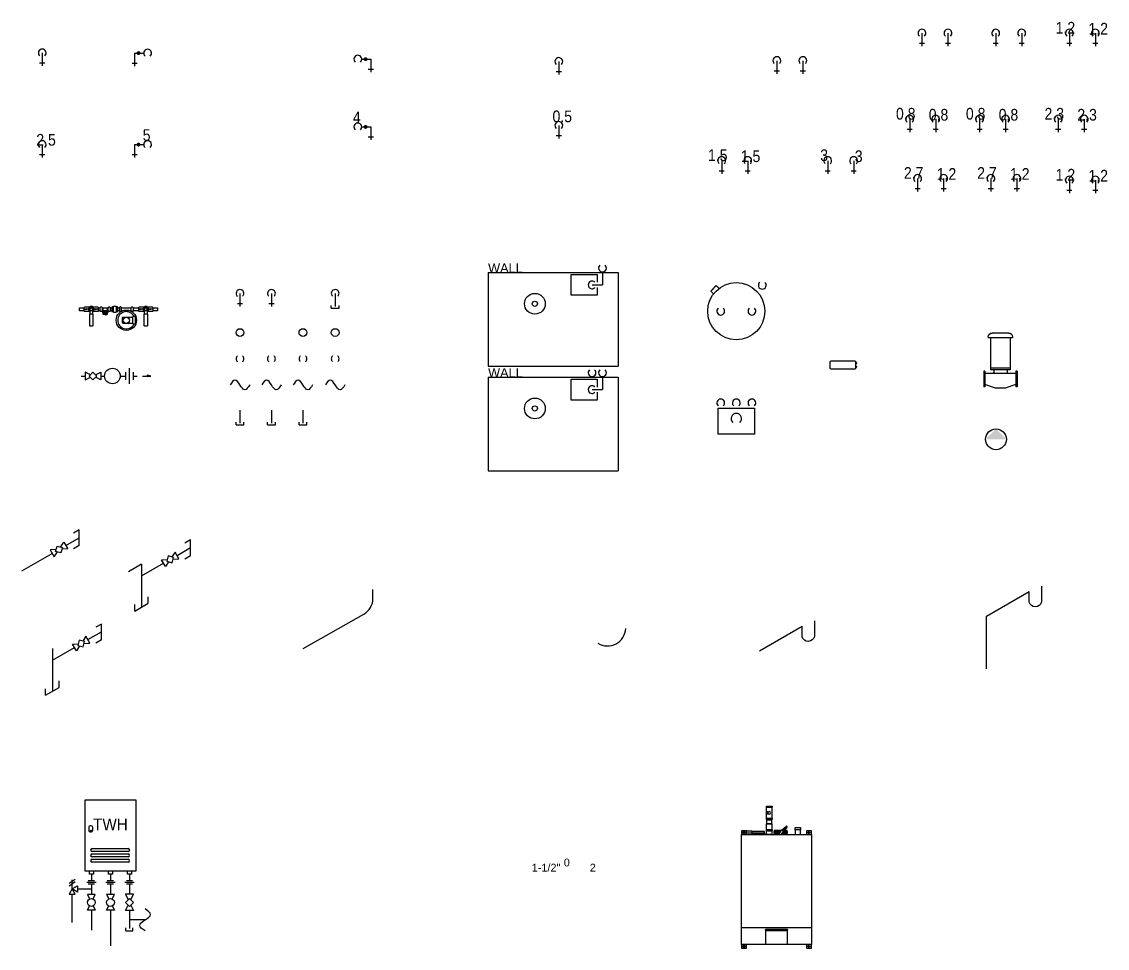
# Model space of a CAD drawing. Extents: x -1929 to 2514, y -3133 to 5867.
# Drawn here: x -1437.3 to -1019.6, y 311.4 to 668 of the extents above; entities that cross this region are included whole.
import ezdxf
from ezdxf.enums import TextEntityAlignment as Align

# ---------------------------------------------------------------- set-up
doc = ezdxf.new("R2010")
doc.units = 0
doc.header["$LTSCALE"] = 24
doc.header["$MEASUREMENT"] = 0
doc.set_wipeout_variables(frame=1)
doc.linetypes.add('HIDDEN', pattern=[0.375, 0.25, -0.125])
doc.linetypes.add('Vent', pattern=[0.1875, 0.125, -0.0625])
doc.layers.get('0').update_dxf_attribs({"color": 8})
for name, color, linetype, plot in [('cloud_cw', 190, 'Continuous', False), ('GEC_NO PLOT', 7, 'Continuous', False), ('PLUM-DIAGRAMS-NP', 7, 'Continuous', False)]:
    doc.layers.add(name, color=color, linetype=linetype, plot=plot)
for name, color, linetype in [('GEC_BORDER', 2, 'Continuous'), ('P-GAS', 151, 'Continuous'), ('P-SANR', 4, 'HIDDEN'), ('PLUM-CW', 3, 'Cold_Water_Flow'), ('PLUM-DIM-CW', 1, 'Continuous'), ('PLUM-DIM-WV-TEXT', 2, 'Continuous'), ('PLUM-EQUIP', 5, 'Continuous'), ('PLUM-GAS_LP', 151, 'Gas_LP'), ('PLUM-GAS_MP', 151, 'Gas_MP'), ('PLUM-GAS_VENT', 151, 'Vent'), ('PLUM-HW', 2, 'Hot_Water_Flow'), ('PLUM-HW_RETURN', 7, 'Hot_Water_Return_Flow'), ('PLUM-TEXT', 2, 'Continuous'), ('PLUM-TP_RELIEF', 30, 'Temp_and_Press'), ('PLUM-WASTE_ABOVE', 4, 'Plum-Waste_Above')]:
    doc.layers.add(name, color=color, linetype=linetype)
doc.layers.get('0').freeze()
doc.layers.get('PLUM-DIM-WV-TEXT').off()
doc.layers.get('PLUM-WASTE_ABOVE').off()
doc.styles.add('A2', font='arial.ttf', dxfattribs={"height": 4.5})
doc.styles.add('ARC-TEXT', font='arial.ttf', dxfattribs={"width": 0.86, "height": 4.5})
doc.styles.get("Standard").update_dxf_attribs({"font": 'arial.ttf'})
doc.linetypes.add('Cold_Water_Flow', pattern='A,0.875,-0.125,0,-0.125,0.875,-0.125,["CW",Standard,S=0.1,R=0,X=-0.12585,Y=-0.05],-0.1,0.875,[1,GEC_FlowArrow.shx,S=0.0625,R=0,X=0,Y=0],0.5', length=3.6)
doc.linetypes.add('Gas_LP', pattern='A,3.2,-0.25,["G",Standard,S=0.1,R=0,X=-0.12585,Y=-0.05],-0.065', length=3.515)
doc.linetypes.add('Gas_MP', pattern='A,3,-0.25,["MPG",Standard,S=0.1,R=0,X=-0.125,Y=-0.05],-0.2665', length=3.5165)
doc.linetypes.add('Hot_Water_Flow', pattern='A,0.8125,-0.125,0,-0.125,0,-0.125,0.875,-0.125,["HW",Standard,S=0.1,R=0,X=-0.12585,Y=-0.05],-0.1,0.875,[1,GEC_FlowArrow.shx,S=0.0625,R=0,X=0,Y=0],0.5', length=3.6625)
doc.linetypes.add('Hot_Water_Return_Flow', pattern='A,0.75,-0.125,0,-0.125,0,-0.125,0,-0.125,0.875,["HWR",Standard,S=0.1,R=0,X=-0.12585,Y=-0.05],0.875,[1,GEC_FlowArrow.shx,S=0.0625,R=0,X=0,Y=0],0.5', length=3.5)
doc.linetypes.add('Plum-Waste_Above', pattern='A,1,[1,GEC_FlowArrow.shx,S=0.09375,R=0,X=0,Y=0],1', length=2)
doc.linetypes.add('Temp_and_Press', pattern='A,3,-0.25,["T&P",Standard,S=0.1,R=0,X=-0.125,Y=-0.05],-0.2665', length=3.5165)

# ---------------------------------------------------------------- blocks, each defined once
blk = doc.blocks.new('PLBG_Diagram_TWH')
at = {"layer": 'PLUM-CW'}
for p, q in [((9.91, -28.48), (9.91, -31.13)), ((9.91, -32.55), (9.91, -36.41)), ((8.41, -36.41), (9.24, -38.07)), ((11.41, -36.41), (8.41, -36.41)), ((10.58, -38.07), (11.41, -36.41)), ((8.41, -42.41), (9.24, -40.75)), ((10.58, -40.75), (11.41, -42.41)), ((11.41, -42.41), (8.41, -42.41)), ((9.91, -42.38), (9.91, -56.07))]:
    blk.add_line(p, q, dxfattribs=at)
at = {"layer": 'PLUM-CW', "color": 2}
for p, q in [((11.72, -31.74), (8.09, -31.74)), ((11.12, -31.13), (8.69, -31.13)), ((11.12, -32.34), (8.69, -32.34))]:
    blk.add_line(p, q, dxfattribs=at)
at = {"layer": 'PLUM-CW'}
blk.add_circle((9.91, -39.41), 1.5, dxfattribs=at)
at = {"layer": 'PLUM-EQUIP', "color": 8}
for p, q in [((1.62, -10.31), (1.62, -11.85)), ((2.06, -9.86), (2.5, -9.86)), ((2.06, -12.3), (2.5, -12.3)), ((2.94, -10.31), (2.94, -11.85)), ((2.82, -20.76), (16.74, -20.76)), ((2.84, -18.71), (16.75, -18.71)), ((16.75, -19.83), (2.84, -19.83)), ((16.74, -21.88), (2.82, -21.88)), ((2.82, -22.81), (16.73, -22.81)), ((16.73, -23.93), (2.82, -23.93))]:
    blk.add_line(p, q, dxfattribs=at)
at = {"layer": 'PLUM-EQUIP'}
for points in [[(0, -27.24), (19.81, -27.24), (19.81, 0), (0, 0)], [(1.79, -27.24), (3.37, -27.24), (3.37, -28.48), (1.79, -28.48)], [(9.12, -27.24), (10.69, -27.24), (10.69, -28.48), (9.12, -28.48)], [(16.44, -27.24), (18.02, -27.24), (18.02, -28.48), (16.44, -28.48)]]:
    blk.add_lwpolyline(points, close=True, dxfattribs=at)
at = {"layer": 'PLUM-EQUIP', "color": 8}
blk.add_circle((2.3, -11.81), 0.182, dxfattribs=at)
for centre, radius, start, end in [((2.06, -10.31), 0.442, 90, 180), ((2.06, -11.85), 0.442, 180, 270), ((2.5, -10.31), 0.442, 0, 90), ((2.5, -11.85), 0.442, 270, 0), ((2.82, -21.32), 0.557, 90, 270), ((2.84, -19.27), 0.557, 90, 270), ((16.74, -21.32), 0.557, 270, 90), ((16.75, -19.27), 0.557, 270, 90), ((2.82, -23.37), 0.557, 90, 270), ((16.73, -23.37), 0.557, 270, 90)]:
    blk.add_arc(centre, radius, start, end, dxfattribs=at)
at = {"layer": 'PLUM-GAS_LP', "ltscale": 6}
for p, q in [((17.23, -28.48), (17.23, -31.13)), ((17.23, -32.55), (17.23, -36.28)), ((17.23, -42.54), (17.23, -49.42)), ((23.23, -46.15), (17.23, -46.15)), ((18.57, -50.3), (18.57, -49.12))]:
    blk.add_line(p, q, dxfattribs=at)
at = {"layer": 'PLUM-GAS_LP', "color": 2}
for p, q in [((19.05, -31.74), (15.41, -31.74)), ((18.44, -31.13), (16.02, -31.13)), ((18.44, -32.34), (16.02, -32.34))]:
    blk.add_line(p, q, dxfattribs=at)
at = {"layer": 'PLUM-GAS_LP', "linetype": 'ByBlock'}
for p, q in [((15.67, -36.28), (16.71, -38.37)), ((18.79, -36.28), (15.67, -36.28)), ((17.75, -38.37), (18.79, -36.28)), ((15.67, -42.54), (16.71, -40.45)), ((17.75, -40.45), (18.79, -42.54)), ((18.79, -42.54), (15.67, -42.54))]:
    blk.add_line(p, q, dxfattribs=at)
at = {"layer": 'PLUM-GAS_LP'}
for p, q in [((17.23, -37.85), (15.67, -39.41)), ((15.67, -39.41), (17.23, -40.97)), ((18.79, -39.41), (17.23, -37.85)), ((17.23, -40.97), (18.79, -39.41)), ((15.89, -50.3), (15.89, -49.12)), ((15.89, -50.3), (18.57, -50.3))]:
    blk.add_line(p, q, dxfattribs=at)
at = {"layer": 'PLUM-GAS_LP', "ltscale": 6}
blk.add_spline([(23.23, -50.37), (21.12, -48.26), (23.23, -46.15), (25.34, -44.04), (23.23, -41.93)], degree=3, dxfattribs=at)
at = {"layer": 'PLUM-HW'}
for p, q in [((2.58, -28.48), (2.58, -31.13)), ((4.4, -31.74), (0.76, -31.74)), ((3.79, -31.13), (1.37, -31.13)), ((3.79, -32.34), (1.37, -32.34)), ((2.58, -32.34), (2.58, -36.41)), ((1.08, -36.41), (1.91, -38.07)), ((4.08, -36.41), (1.08, -36.41)), ((3.25, -38.07), (4.08, -36.41)), ((1.08, -42.41), (1.91, -40.75)), ((3.25, -40.75), (4.08, -42.41)), ((4.08, -42.41), (1.08, -42.41)), ((2.58, -42.41), (2.58, -50.1))]:
    blk.add_line(p, q, dxfattribs=at)
blk.add_circle((2.58, -39.41), 1.5, dxfattribs=at)
at = {"layer": 'PLUM-TP_RELIEF', "color": 2}
for p, q in [((-5.97, -32.04), (-3.65, -30.41)), ((-5.97, -32.97), (-3.65, -31.35)), ((-4.81, -34.23), (-4.81, -30.67))]:
    blk.add_line(p, q, dxfattribs=at)
at = {"layer": 'PLUM-TP_RELIEF'}
for p, q in [((-4.81, -47.1), (-4.81, -36.27)), ((-2.77, -34.23), (2.6, -34.23))]:
    blk.add_line(p, q, dxfattribs=at)
at = {"layer": 'PLUM-TP_RELIEF', "color": 2}
for points in [[(-2.77, -35.41), (-4.81, -34.23), (-2.77, -33.05)], [(-3.63, -36.27), (-4.81, -34.23), (-5.99, -36.27)]]:
    blk.add_lwpolyline(points, close=True, dxfattribs=at)
at = {"layer": 'PLUM-TEXT', "style": 'ARC-TEXT', "width": 0.9304}
blk.add_text('TWH', height=4.5, dxfattribs=at).set_placement((9.91, -9.36), align=Align.MIDDLE_CENTER)
blk = doc.blocks.new('*U63')
at = {"linetype": 'Continuous'}
blk.add_arc((0, 0), 1.5, 311.8103, 228.1897, dxfattribs=at)
blk = doc.blocks.new('PLBG_Water Hammer')
at = {"layer": 'PLUM-CW', "const_width": 0.75}
blk.add_lwpolyline([(-0.375, 0, 1), (0.375, 0, 1)], format="xyb", close=True, dxfattribs=at)
blk = doc.blocks.new('*U66')
at = {"linetype": 'Continuous'}
for p, q in [((0, 0), (0, 5)), ((-1, 4), (1, 4))]:
    blk.add_line(p, q, dxfattribs=at)
blk = doc.blocks.new('*U217')
at = {"layer": 'PLUM-CW'}
blk.add_lwpolyline([(6.5, 0), (10, 0)], dxfattribs=at)
for name, p in [('*U63', (5, 0)), ('PLBG_Water Hammer', (8, 0))]:
    blk.add_blockref(name, p, dxfattribs=at)
at = {"layer": 'PLUM-CW', "rotation": 180}
blk.add_blockref('*U66', (10, 0), dxfattribs=at)
at = {"layer": 'cloud_cw', "color": 3, "insert": (3.11, 5.92), "char_height": 4.5, "attachment_point": 1, "style": 'ARC-TEXT'}
blk.add_mtext_dynamic_manual_height_columns('4', width=10.5094, gutter_width=22.5, heights=[0], dxfattribs=at)
blk = doc.blocks.new('*U70')
at = {"linetype": 'Continuous'}
blk.add_arc((0, 0), 1.5, 41.8103, 318.1897, dxfattribs=at)
blk = doc.blocks.new('*U71')
at = {"linetype": 'Continuous'}
for p, q in [((0, 0), (5, 0)), ((4, 1), (4, -1))]:
    blk.add_line(p, q, dxfattribs=at)
blk = doc.blocks.new('*U126')
at = {"layer": 'PLUM-CW', "rotation": 270}
for name in ['*U70', '*U71']:
    blk.add_blockref(name, (5, 0), dxfattribs=at)
at = {"layer": 'PLUM-HW', "rotation": 270}
for name in ['*U70', '*U71']:
    blk.add_blockref(name, (-5, 0), dxfattribs=at)
blk = doc.blocks.new('*U118')
at = {"layer": 'PLUM-CW'}
blk.add_blockref('*U63', (-5, 2.98), dxfattribs=at)
at = {"layer": 'PLUM-CW', "rotation": 180}
blk.add_blockref('*U66', (-5, 2.98), dxfattribs=at)
blk = doc.blocks.new('*U119')
at = {"layer": 'PLUM-CW'}
blk.add_lwpolyline([(-10, 2.98), (-6.5, 2.98)], dxfattribs=at)
for name, p in [('*U63', (-5, 2.98)), ('PLBG_Water Hammer', (-8.5, 2.98))]:
    blk.add_blockref(name, p, dxfattribs=at)
at = {"layer": 'PLUM-CW', "rotation": 180}
blk.add_blockref('*U66', (-10, 2.98), dxfattribs=at)
blk = doc.blocks.new('*U117')
at = {"layer": 'PLUM-CW'}
blk.add_blockref('*U63', (-5, 2.98), dxfattribs=at)
at = {"layer": 'PLUM-CW', "rotation": 180}
blk.add_blockref('*U66', (-5, 2.98), dxfattribs=at)
at = {"layer": 'cloud_cw', "color": 3, "insert": (-7.3, 7.07), "char_height": 4.5, "attachment_point": 1, "style": 'ARC-TEXT'}
blk.add_mtext_dynamic_manual_height_columns('2.5', width=10.5094, gutter_width=22.5, heights=[0], dxfattribs=at)
blk = doc.blocks.new('*U120')
at = {"layer": 'PLUM-CW'}
blk.add_lwpolyline([(-10, 2.98), (-6.5, 2.98)], dxfattribs=at)
for name, p in [('*U63', (-5, 2.98)), ('PLBG_Water Hammer', (-8.5, 2.98))]:
    blk.add_blockref(name, p, dxfattribs=at)
at = {"layer": 'PLUM-CW', "rotation": 180}
blk.add_blockref('*U66', (-10, 2.98), dxfattribs=at)
at = {"layer": 'cloud_cw', "color": 3, "insert": (-6.89, 8.9), "char_height": 4.5, "attachment_point": 1, "style": 'ARC-TEXT'}
blk.add_mtext_dynamic_manual_height_columns('5', width=10.5094, gutter_width=22.5, heights=[0], dxfattribs=at)
blk = doc.blocks.new('*U216')
at = {"layer": 'PLUM-CW'}
blk.add_lwpolyline([(6.5, 0), (10, 0)], dxfattribs=at)
for name, p in [('*U63', (5, 0)), ('PLBG_Water Hammer', (8, 0))]:
    blk.add_blockref(name, p, dxfattribs=at)
at = {"layer": 'PLUM-CW', "rotation": 180}
blk.add_blockref('*U66', (10, 0), dxfattribs=at)
blk = doc.blocks.new('*U67')
at = {"layer": 'PLUM-CW'}
blk.add_blockref('*U63', (5, 0), dxfattribs=at)
at = {"layer": 'PLUM-CW', "rotation": 180}
blk.add_blockref('*U66', (5, 0), dxfattribs=at)
blk = doc.blocks.new('*U122')
at = {"layer": 'PLUM-CW', "rotation": 270}
for name in ['*U70', '*U71']:
    blk.add_blockref(name, (5, 0), dxfattribs=at)
at = {"layer": 'PLUM-HW', "rotation": 270}
for name in ['*U70', '*U71']:
    blk.add_blockref(name, (-5, 0), dxfattribs=at)
blk = doc.blocks.new('*U121')
at = {"layer": 'PLUM-CW', "rotation": 270}
for name in ['*U70', '*U71']:
    blk.add_blockref(name, (5, 0), dxfattribs=at)
at = {"layer": 'PLUM-HW', "rotation": 270}
for name in ['*U70', '*U71']:
    blk.add_blockref(name, (-5, 0), dxfattribs=at)
at = {"layer": 'cloud_cw', "color": 2, "insert": (-10.28, 4.35), "char_height": 4.5, "attachment_point": 1, "style": 'ARC-TEXT'}
blk.add_mtext_dynamic_manual_height_columns('1.5', width=10.5094, gutter_width=22.5, heights=[0], dxfattribs=at)
at = {"layer": 'cloud_cw', "color": 3, "insert": (2.34, 3.97), "char_height": 4.5, "attachment_point": 1, "style": 'ARC-TEXT'}
blk.add_mtext_dynamic_manual_height_columns('1.5', width=10.5094, gutter_width=22.5, heights=[0], dxfattribs=at)
blk = doc.blocks.new('*U124')
at = {"layer": 'PLUM-CW', "rotation": 270}
for name in ['*U70', '*U71']:
    blk.add_blockref(name, (5, 0), dxfattribs=at)
at = {"layer": 'PLUM-HW', "rotation": 270}
for name in ['*U70', '*U71']:
    blk.add_blockref(name, (-5, 0), dxfattribs=at)
at = {"layer": 'cloud_cw', "color": 2, "insert": (-10.28, 4.35), "char_height": 4.5, "attachment_point": 1, "style": 'ARC-TEXT'}
blk.add_mtext_dynamic_manual_height_columns('0.8', width=10.5094, gutter_width=22.5, heights=[0], dxfattribs=at)
at = {"layer": 'cloud_cw', "color": 3, "insert": (2.34, 3.97), "char_height": 4.5, "attachment_point": 1, "style": 'ARC-TEXT'}
blk.add_mtext_dynamic_manual_height_columns('0.8', width=10.5094, gutter_width=22.5, heights=[0], dxfattribs=at)
blk = doc.blocks.new('*U125')
at = {"layer": 'PLUM-CW', "rotation": 270}
for name in ['*U70', '*U71']:
    blk.add_blockref(name, (5, 0), dxfattribs=at)
at = {"layer": 'PLUM-HW', "rotation": 270}
for name in ['*U70', '*U71']:
    blk.add_blockref(name, (-5, 0), dxfattribs=at)
at = {"layer": 'cloud_cw', "color": 2, "insert": (-10.28, 4.35), "char_height": 4.5, "attachment_point": 1, "style": 'ARC-TEXT'}
blk.add_mtext_dynamic_manual_height_columns('0.8', width=10.5094, gutter_width=22.5, heights=[0], dxfattribs=at)
at = {"layer": 'cloud_cw', "color": 3, "insert": (2.34, 3.97), "char_height": 4.5, "attachment_point": 1, "style": 'ARC-TEXT'}
blk.add_mtext_dynamic_manual_height_columns('0.8', width=10.5094, gutter_width=22.5, heights=[0], dxfattribs=at)
blk = doc.blocks.new('*U123')
at = {"layer": 'PLUM-CW', "rotation": 270}
for name in ['*U70', '*U71']:
    blk.add_blockref(name, (5, 0), dxfattribs=at)
at = {"layer": 'PLUM-HW', "rotation": 270}
for name in ['*U70', '*U71']:
    blk.add_blockref(name, (-5, 0), dxfattribs=at)
blk = doc.blocks.new('*U130')
at = {"layer": 'PLUM-CW', "rotation": 270}
for name in ['*U70', '*U71']:
    blk.add_blockref(name, (5, 0), dxfattribs=at)
at = {"layer": 'PLUM-HW', "rotation": 270}
for name in ['*U70', '*U71']:
    blk.add_blockref(name, (-5, 0), dxfattribs=at)
at = {"layer": 'cloud_cw', "color": 2, "insert": (-10.28, 4.35), "char_height": 4.5, "attachment_point": 1, "style": 'ARC-TEXT'}
blk.add_mtext_dynamic_manual_height_columns('1.2', width=10.5094, gutter_width=22.5, heights=[0], dxfattribs=at)
at = {"layer": 'cloud_cw', "color": 3, "insert": (2.34, 3.97), "char_height": 4.5, "attachment_point": 1, "style": 'ARC-TEXT'}
blk.add_mtext_dynamic_manual_height_columns('1.2', width=10.5094, gutter_width=22.5, heights=[0], dxfattribs=at)
blk = doc.blocks.new('*U127')
at = {"layer": 'PLUM-CW', "rotation": 270}
for name in ['*U70', '*U71']:
    blk.add_blockref(name, (5, 0), dxfattribs=at)
at = {"layer": 'PLUM-HW', "rotation": 270}
for name in ['*U70', '*U71']:
    blk.add_blockref(name, (-5, 0), dxfattribs=at)
at = {"layer": 'cloud_cw', "color": 2, "insert": (-10.28, 4.35), "char_height": 4.5, "attachment_point": 1, "style": 'ARC-TEXT'}
blk.add_mtext_dynamic_manual_height_columns('2.3', width=10.5094, gutter_width=22.5, heights=[0], dxfattribs=at)
at = {"layer": 'cloud_cw', "color": 3, "insert": (2.34, 3.97), "char_height": 4.5, "attachment_point": 1, "style": 'ARC-TEXT'}
blk.add_mtext_dynamic_manual_height_columns('2.3', width=10.5094, gutter_width=22.5, heights=[0], dxfattribs=at)
blk = doc.blocks.new('*U128')
at = {"layer": 'PLUM-CW', "rotation": 270}
for name in ['*U70', '*U71']:
    blk.add_blockref(name, (5, 0), dxfattribs=at)
at = {"layer": 'PLUM-HW', "rotation": 270}
for name in ['*U70', '*U71']:
    blk.add_blockref(name, (-5, 0), dxfattribs=at)
at = {"layer": 'cloud_cw', "color": 2, "insert": (-10.28, 4.35), "char_height": 4.5, "attachment_point": 1, "style": 'ARC-TEXT'}
blk.add_mtext_dynamic_manual_height_columns('2.7', width=10.5094, gutter_width=22.5, heights=[0], dxfattribs=at)
at = {"layer": 'cloud_cw', "color": 3, "insert": (2.34, 3.97), "char_height": 4.5, "attachment_point": 1, "style": 'ARC-TEXT'}
blk.add_mtext_dynamic_manual_height_columns('1.2', width=10.5094, gutter_width=22.5, heights=[0], dxfattribs=at)
blk = doc.blocks.new('*U129')
at = {"layer": 'PLUM-CW', "rotation": 270}
for name in ['*U70', '*U71']:
    blk.add_blockref(name, (5, 0), dxfattribs=at)
at = {"layer": 'PLUM-HW', "rotation": 270}
for name in ['*U70', '*U71']:
    blk.add_blockref(name, (-5, 0), dxfattribs=at)
at = {"layer": 'cloud_cw', "color": 2, "insert": (-10.28, 4.35), "char_height": 4.5, "attachment_point": 1, "style": 'ARC-TEXT'}
blk.add_mtext_dynamic_manual_height_columns('2.7', width=10.5094, gutter_width=22.5, heights=[0], dxfattribs=at)
at = {"layer": 'cloud_cw', "color": 3, "insert": (2.34, 3.97), "char_height": 4.5, "attachment_point": 1, "style": 'ARC-TEXT'}
blk.add_mtext_dynamic_manual_height_columns('1.2', width=10.5094, gutter_width=22.5, heights=[0], dxfattribs=at)
blk = doc.blocks.new('*U131')
at = {"layer": 'PLUM-CW', "rotation": 270}
for name in ['*U70', '*U71']:
    blk.add_blockref(name, (5, 0), dxfattribs=at)
at = {"layer": 'PLUM-HW', "rotation": 270}
for name in ['*U70', '*U71']:
    blk.add_blockref(name, (-5, 0), dxfattribs=at)
at = {"layer": 'cloud_cw', "color": 2, "insert": (-10.28, 4.35), "char_height": 4.5, "attachment_point": 1, "style": 'ARC-TEXT'}
blk.add_mtext_dynamic_manual_height_columns('1.2', width=10.5094, gutter_width=22.5, heights=[0], dxfattribs=at)
at = {"layer": 'cloud_cw', "color": 3, "insert": (2.34, 3.97), "char_height": 4.5, "attachment_point": 1, "style": 'ARC-TEXT'}
blk.add_mtext_dynamic_manual_height_columns('1.2', width=10.5094, gutter_width=22.5, heights=[0], dxfattribs=at)
blk = doc.blocks.new('PLBG_Gas Step Down Regulator')
at = {"layer": 'GEC_NO PLOT'}
for points in [[(11.57, 0), (14.74, 0)], [(14.74, 0), (13.31, 0.38)], [(14.74, 0), (13.31, -0.38)]]:
    blk.add_lwpolyline(points, dxfattribs=at)
at = {"layer": 'PLUM-EQUIP'}
blk.add_circle((0, 0), 3, dxfattribs=at)
at = {"layer": 'PLUM-GAS_LP'}
for p, q in [((3, 0), (5, 0)), ((5, 1.5), (5, -1.5)), ((6.5, -3), (6.5, 3)), ((8, 1.5), (8, -1.5)), ((8, 0), (9.5, 0))]:
    blk.add_line(p, q, dxfattribs=at)
at = {"layer": 'PLUM-GAS_MP'}
for p, q in [((-12, 0), (-10.5, 0)), ((-7.5, 1.5), (-9, 0)), ((-9, 0), (-7.5, -1.5)), ((-6, 0), (-7.5, 1.5)), ((-7.5, -1.5), (-6, 0)), ((-4.5, 0), (-3, 0))]:
    blk.add_line(p, q, dxfattribs=at)
at = {"layer": 'PLUM-GAS_MP', "linetype": 'ByBlock'}
for p, q in [((-8.5, 0.5), (-10.5, 1.5)), ((-10.5, 1.5), (-10.5, -1.5)), ((-6.5, 0.5), (-4.5, 1.5)), ((-4.5, 1.5), (-4.5, -1.5)), ((-10.5, -1.5), (-8.5, -0.5)), ((-4.5, -1.5), (-6.5, -0.5))]:
    blk.add_line(p, q, dxfattribs=at)
blk = doc.blocks.new('*U72')
at = {"linetype": 'Continuous'}
blk.add_circle((0, 0), 1.5, dxfattribs=at)
blk = doc.blocks.new('*U73')
at = {"linetype": 'Continuous'}
for start, end in [(41.8103, 138.1897), (221.8103, 318.1897)]:
    blk.add_arc((0, 0), 1.5, start, end, dxfattribs=at)
blk = doc.blocks.new('*U74')
at = {"linetype": 'Continuous'}
blk.add_spline([(0, 3.75), (1.87, 1.87), (0, 0), (-1.88, -1.88), (0, -3.75)], degree=3, dxfattribs=at)
blk = doc.blocks.new('*U75')
at = {"linetype": 'Continuous'}
for p, q in [((0, 0), (5, 0)), ((5.67, 1.5), (4.67, 1.5)), ((5.67, -1.5), (5.67, 1.5)), ((5.67, -1.5), (4.67, -1.5))]:
    blk.add_line(p, q, dxfattribs=at)
blk = doc.blocks.new('*U77')
at = {"linetype": 'Continuous'}
blk.add_arc((0, 0), 1.5, 131.8103, 48.1897, dxfattribs=at)
blk = doc.blocks.new('*U32')
for p in [(44, 0.25), (40, -4.75)]:
    blk.add_line(p, (44, -4.75))
blk.add_lwpolyline([(42, -5.75), (42, -8.75), (32, -8.75), (32, -0.75), (42, -0.75), (42, -3.75)])
blk.add_arc((40, -4.75), 1.5, 41.8103, 318.1897)
at = {"layer": 'GEC_NO PLOT'}
for p, q in [((0, 0), (0, -36)), ((0, 0), (29, 0)), ((29, 0), (50, 0)), ((50, 0), (50, -36)), ((0, -36), (50, -36))]:
    blk.add_line(p, q, dxfattribs=at)
for radius in [4, 1]:
    blk.add_circle((18, -12), radius, dxfattribs=at)
blk.add_blockref('*U77', (44, 1.75))
at = {"layer": 'GEC_NO PLOT', "style": 'A2'}
blk.add_text('WALL', height=3.5, dxfattribs=at).set_placement((0, 0))
blk = doc.blocks.new('*U76')
for p in [(44, 0.25), (40, -4.75)]:
    blk.add_line(p, (44, -4.75))
blk.add_lwpolyline([(42, -5.75), (42, -8.75), (32, -8.75), (32, -0.75), (42, -0.75), (42, -3.75)])
blk.add_arc((40, -4.75), 1.5, 41.8103, 318.1897)
at = {"layer": 'GEC_NO PLOT'}
for p, q in [((0, 0), (0, -36)), ((0, 0), (29, 0)), ((29, 0), (50, 0)), ((50, 0), (50, -36)), ((0, -36), (50, -36))]:
    blk.add_line(p, q, dxfattribs=at)
for radius in [4, 1]:
    blk.add_circle((18, -12), radius, dxfattribs=at)
for p in [(40, 1.75), (44, 1.75)]:
    blk.add_blockref('*U77', p)
at = {"layer": 'GEC_NO PLOT', "style": 'A2'}
blk.add_text('WALL', height=3.5, dxfattribs=at).set_placement((0, 0))
blk = doc.blocks.new('*U33')
at = {"layer": 'PLUM-EQUIP'}
blk.add_circle((0, 0), 11, dxfattribs=at)
at = {"layer": 'PLUM-TP_RELIEF'}
for p, q in [((-6.64, 8.77), (-7.71, 9.84)), ((-8.77, 6.64), (-9.84, 7.71))]:
    blk.add_line(p, q, dxfattribs=at)
blk.add_arc((0, 0), 12.5, 128.1079, 141.8921, dxfattribs=at)
at = {"layer": 'PLUM-CW', "linetype": 'Continuous'}
blk.add_blockref('*U77', (-6, 0), dxfattribs=at)
at = {"layer": 'PLUM-GAS_LP', "linetype": 'Continuous'}
blk.add_blockref('*U77', (10, 10), dxfattribs=at)
at = {"layer": 'PLUM-HW', "linetype": 'Continuous'}
blk.add_blockref('*U77', (6, 0), dxfattribs=at)
blk = doc.blocks.new('*U97')
at = {"layer": 'PLUM-EQUIP'}
blk.add_lwpolyline([(7, -10), (-7, -10), (-7, 0), (7, 0)], close=True, dxfattribs=at)
at = {"layer": 'PLUM-CW', "linetype": 'Continuous', "rotation": 180}
blk.add_blockref('*U77', (0, 2), dxfattribs=at)
at = {"layer": 'PLUM-GAS_LP', "linetype": 'Continuous', "rotation": 180}
blk.add_blockref('*U77', (6, 2), dxfattribs=at)
at = {"layer": 'PLUM-GAS_VENT', "linetype": 'Continuous', "xscale": 1.333333333333332, "yscale": 1.333333333333332, "zscale": 1.333333333333332, "rotation": 180}
blk.add_blockref('*U77', (0, -4), dxfattribs=at)
at = {"layer": 'PLUM-HW', "linetype": 'Continuous', "rotation": 180}
blk.add_blockref('*U77', (-6, 2), dxfattribs=at)
blk = doc.blocks.new('*U50')
at = {"color": 0}
for p, q in [((-3.12, 21.23), (3.13, 21.23)), ((-4.69, 19.67), (-4.69, 19.36)), ((-4.69, 19.36), (-3.75, 19.36)), ((-3.75, 19.36), (-3.75, 7.09)), ((-3.75, 19.36), (3.75, 19.36)), ((3.75, 19.36), (3.75, 7.09)), ((3.75, 19.36), (4.69, 19.36)), ((4.69, 19.67), (4.69, 19.36)), ((-6.44, 6.6), (-5.94, 6.6)), ((-6.44, 6.6), (-6.44, 0.57)), ((-5.94, 6.6), (-5.94, 0.57)), ((-5.94, 5.6), (5.94, 5.6)), ((-3.75, 7.72), (3.75, 7.72)), ((-3.75, 7.09), (-2.57, 7.09)), ((-2.81, 5.9), (-2.57, 5.9)), ((-2.81, 5.9), (-2.81, 5.6)), ((-2.57, 7.09), (2.57, 7.09)), ((-2.57, 7.09), (-2.57, 5.9)), ((2.57, 7.09), (2.57, 5.9)), ((2.57, 7.09), (3.75, 7.09)), ((2.57, 5.9), (2.81, 5.9)), ((2.81, 5.9), (2.81, 5.63)), ((5.94, 6.6), (5.94, 0.57)), ((5.94, 6.6), (6.44, 6.6)), ((6.44, 6.6), (6.44, 0.57)), ((-6.44, 0.57), (-5.94, 0.57)), ((-5.94, 1.46), (-1.89, 0)), ((-1.89, 0), (1.89, 0)), ((1.89, 0), (5.94, 1.46)), ((5.94, 0.57), (6.44, 0.57))]:
    blk.add_line(p, q, dxfattribs=at)
for centre, start, end in [((-3.12, 19.67), 90, 180), ((3.13, 19.67), 0, 90)]:
    blk.add_arc(centre, 1.56, start, end, dxfattribs=at)
blk = doc.blocks.new('*U78')
at = {"layer": 'PLUM-HW', "color": 1}
for p, q in [((5.125, 1), (5, 1)), ((5.125, 0.5), (5, 0.5)), ((5.25, 0.875), (5.25, 0.625)), ((5.125, -0.5), (5, -0.5)), ((5.125, -1), (5, -1)), ((5.25, -0.625), (5.25, -0.875))]:
    blk.add_line(p, q, dxfattribs=at)
at = {"layer": 'PLUM-HW', "color": 5}
blk.add_lwpolyline([(-4.5, -1.5), (4.5, -1.5, 0.4142136), (5, -1), (5, 1, 0.4142136), (4.5, 1.5), (-4.5, 1.5, 0.4142136), (-5, 1), (-5, -1, 0.4142136)], format="xyb", close=True, dxfattribs=at)
at = {"layer": 'PLUM-HW', "color": 1}
for centre, start, end in [((5.125, 0.875), 0, 90), ((5.125, 0.625), 270, 0), ((5.125, -0.625), 0, 90), ((5.125, -0.875), 270, 0)]:
    blk.add_arc(centre, 0.125, start, end, dxfattribs=at)
blk = doc.blocks.new('*U213')
at = {"linetype": 'ByBlock'}
for p, q in [((-3, -1.5), (-3, 1.5)), ((-3, 1.5), (-1, 0.5)), ((3, 1.5), (1, 0.5)), ((3, -1.5), (3, 1.5)), ((-1, -0.5), (-3, -1.5)), ((1, -0.5), (3, -1.5))]:
    blk.add_line(p, q, dxfattribs=at)
for p, q in [((0, 1.5), (-1.5, 0)), ((1.5, 0), (0, 1.5)), ((-1.5, 0), (0, -1.5)), ((0, -1.5), (1.5, 0))]:
    blk.add_line(p, q)
blk = doc.blocks.new('PLBG_Iso_Gas Valve')
at = {"layer": 'PLUM-GAS_LP', "ltscale": 2}
blk.add_line((0, 0), (11.75, 6.78), dxfattribs=at)
for points in [[(16.95, 9.78), (22.14, 12.78)], [(22.14, 9.78), (22.14, 15.78), (19.98, 14.53)], [(22.14, 9.78), (19.98, 8.53)]]:
    blk.add_lwpolyline(points, dxfattribs=at)
at = {"layer": 'P-GAS', "xscale": -1, "rotation": 209.9999999999999}
blk.add_blockref('*U213', (14.35, 8.28), dxfattribs=at)
blk = doc.blocks.new('*U163')
at = {"layer": 'PLUM-GAS_LP', "ltscale": 2}
blk.add_line((5.01, -1.61), (13.48, 3.28), dxfattribs=at)
for points in [[(18.68, 6.28), (23.87, 9.28)], [(21.71, 5.03), (23.87, 6.28), (23.87, 12.28), (21.71, 11.03)], [(5.01, 2.89), (5.01, -13.61)], [(2.41, -15.11), (7.61, -12.11)]]:
    blk.add_lwpolyline(points, dxfattribs=at)
at = {"layer": 'PLUM-GAS_LP'}
for points in [[(5.01, 2.89), (0, 0)], [(7.61, -12.11), (7.61, -9.61)], [(2.41, -15.11), (2.41, -12.61)]]:
    blk.add_lwpolyline(points, dxfattribs=at)
at = {"layer": 'P-GAS', "rotation": 30.00000000000004}
blk.add_blockref('*U213', (16.08, 4.78), dxfattribs=at)
blk = doc.blocks.new('*U164')
at = {"layer": 'PLUM-GAS_LP', "ltscale": 2}
blk.add_line((0, -4.5), (8.47, 0.39), dxfattribs=at)
for points in [[(16.7, 2.14), (18.87, 3.39), (18.87, 9.39), (16.7, 8.14)], [(13.67, 3.39), (18.87, 6.39)], [(0, 0), (0, -16.5)], [(-2.6, -18), (2.6, -15)]]:
    blk.add_lwpolyline(points, dxfattribs=at)
at = {"layer": 'PLUM-GAS_LP'}
for points in [[(2.6, -15), (2.6, -12.5)], [(-2.6, -18), (-2.6, -15.5)]]:
    blk.add_lwpolyline(points, dxfattribs=at)
at = {"layer": 'P-GAS', "rotation": 30.00000000000004}
blk.add_blockref('*U213', (11.07, 1.89), dxfattribs=at)
blk = doc.blocks.new('*U86')
at = {"layer": 'P-SANR', "linetype": 'Continuous'}
blk.add_lwpolyline([(0, 0), (23.31, 13.28, 0.269493), (26.84, 19.36), (26.84, 22.68)], format="xyb", dxfattribs=at)
blk = doc.blocks.new('*U87')
at = {"layer": 'P-SANR', "linetype": 'Continuous'}
blk.add_arc((36.79, 21.76), 7.03, 238.8077, 357.1674, dxfattribs=at)
blk = doc.blocks.new('*U88')
at = {"layer": 'P-SANR', "linetype": 'Continuous'}
blk.add_line((0, 0), (16.41, 9.48), dxfattribs=at)
blk.add_lwpolyline([(21.16, 11.47), (21.16, 5.5, -0.787968), (16.41, 5.38), (16.41, 9.48)], format="xyb", dxfattribs=at)
blk = doc.blocks.new('*U57')
at = {"layer": 'P-SANR', "linetype": 'Continuous'}
for p, q in [((0, 20.33), (16.41, 29.8)), ((0, 0), (0, 20.33))]:
    blk.add_line(p, q, dxfattribs=at)
blk.add_lwpolyline([(21.16, 31.8), (21.16, 25.82, -0.787968), (16.41, 25.7), (16.41, 29.8)], format="xyb", dxfattribs=at)
blk = doc.blocks.new('*U105')
at = {"layer": 'PLUM-HW_RETURN', "linetype": 'Continuous'}
blk.add_hatch(color=256, dxfattribs=at).paths.add_polyline_path([(4, 0), (0, 4), (-4, 0)])
blk.add_circle((0, 0), 4, dxfattribs=at)
blk = doc.blocks.new('*U147')
blk.add_lwpolyline([(0, 3.5), (1.21, 3.43), (2.41, 3.21), (3.35, 2.91), (4.24, 2.47), (4.99, 1.92), (5.61, 1.23), (5.9, 0.64), (6, 0), (5.9, -0.64), (5.61, -1.23), (4.99, -1.92), (4.24, -2.47), (3.35, -2.91), (2.41, -3.21), (1.21, -3.43), (0, -3.5), (-1.21, -3.43), (-2.41, -3.21), (-3.35, -2.91), (-4.24, -2.47), (-4.99, -1.92), (-5.61, -1.23), (-5.9, -0.64), (-6, 0), (-5.9, 0.64), (-5.61, 1.23), (-4.99, 1.92), (-4.24, 2.47), (-3.35, 2.91), (-2.41, 3.21), (-1.21, 3.43)], close=True)
blk.add_wipeout([(0, 3.5), (1.21, 3.43), (2.41, 3.21), (3.35, 2.91), (4.24, 2.47), (4.99, 1.92), (5.61, 1.23), (5.9, 0.64), (6, 0), (5.9, -0.64), (5.61, -1.23), (4.99, -1.92), (4.24, -2.47), (3.35, -2.91), (2.41, -3.21), (1.21, -3.43), (0, -3.5), (-1.21, -3.43), (-2.41, -3.21), (-3.35, -2.91), (-4.24, -2.47), (-4.99, -1.92), (-5.61, -1.23), (-5.9, -0.64), (-6, 0), (-5.9, 0.64), (-5.61, 1.23), (-4.99, 1.92), (-4.24, 2.47), (-3.35, 2.91), (-2.41, 3.21), (-1.21, 3.43)])
at = {"style": 'A2'}
blk.add_attdef('NO.', text='', height=4.5, dxfattribs=at).set_placement((0, 0), align=Align.MIDDLE_CENTER)
at = {"layer": 'PLUM-DIAGRAMS-NP', "style": 'A2'}
for tag, p in [('VENT', (-8, 3.5)), ('WC', (0, 5.5)), ('DFU', (10, 3.5))]:
    blk.add_attdef(tag, text='', height=3, dxfattribs=at).set_placement(p, align=Align.MIDDLE_CENTER)
blk = doc.blocks.new('gas regulator')
at = {"layer": 'P-GAS'}
for points in [[(0.0862, 0.135), (0.1013, 0.135, -0.414214), (0.1063, 0.13), (0.1063, 0.04, -0.414214), (0.1013, 0.035), (0.0862, 0.035, -0.414214), (0.0812, 0.04), (0.0812, 0.13, -0.414214)], [(0.185, 0.1187), (0.1925, 0.1187, -0.414214), (0.1975, 0.1137), (0.1975, 0.0613, -0.414214), (0.1925, 0.0562), (0.185, 0.0562, -0.414214), (0.18, 0.0613), (0.18, 0.1137, -0.414214)], [(0.5237, 0.135), (0.5388, 0.135, -0.414214), (0.5438, 0.13), (0.5438, 0.04, -0.414214), (0.5388, 0.035), (0.5237, 0.035, -0.414214), (0.5187, 0.04), (0.5187, 0.13, -0.414214)], [(0.0887, 0.04), (0.0988, 0.04, -0.414214), (0.1037, 0.035), (0.1037, -0.01, -0.414214), (0.0988, -0.015), (0.0887, -0.015, -0.414214), (0.0838, -0.01), (0.0838, 0.035, -0.414214)], [(0.0887, 0.0125), (0.0988, 0.0125, -0.414214), (0.1013, 0.01), (0.1013, -0.01, -0.414214), (0.0988, -0.0125), (0.0887, -0.0125, -0.414214), (0.0862, -0.01), (0.0862, 0.01, -0.414214)], [(0.2006, 0.0187), (0.2056, 0.0187, -0.414214), (0.2106, 0.0138), (0.2106, -0.0138, -0.414214), (0.2056, -0.0188), (0.2006, -0.0188, -0.414214), (0.1956, -0.0138), (0.1956, 0.0138, -0.414214)], [(0.2994, 0.0187), (0.2944, 0.0187, 0.414214), (0.2894, 0.0138), (0.2894, -0.0138, 0.414214), (0.2944, -0.0188), (0.2994, -0.0188, 0.414214), (0.3044, -0.0138), (0.3044, 0.0138, 0.414214)], [(0.3494, 0.0237), (0.3344, 0.0237, 0.414214), (0.3294, 0.0187), (0.3294, -0.0188, 0.414214), (0.3344, -0.0237), (0.3494, -0.0237, 0.414214), (0.3544, -0.0188), (0.3544, 0.0187, 0.414214)], [(0.3844, 0.0187), (0.3894, 0.0187, -0.414214), (0.3944, 0.0138), (0.3944, -0.0138, -0.414214), (0.3894, -0.0188), (0.3844, -0.0188, -0.414214), (0.3794, -0.0138), (0.3794, 0.0138, -0.414214)], [(0.4394, 0.025), (0.4394, 0.0225, -0.414214), (0.4344, 0.0175), (0.4044, 0.0175, -0.414214), (0.3994, 0.0225), (0.3994, 0.025, -0.414214), (0.4044, 0.03), (0.4344, 0.03, -0.414214)], [(0.4069, 0.0425), (0.4319, 0.0425, -0.414214), (0.4344, 0.04), (0.4344, 0.03), (0.4044, 0.03), (0.4044, 0.04, -0.414214)], [(0.4494, 0.0187), (0.4544, 0.0187, -0.414214), (0.4594, 0.0138), (0.4594, -0.0138, -0.414214), (0.4544, -0.0188), (0.4494, -0.0188, -0.414214), (0.4444, -0.0138), (0.4444, 0.0138, -0.414214)], [(0.5262, 0.04), (0.5363, 0.04, -0.414214), (0.5412, 0.035), (0.5412, -0.01, -0.414214), (0.5363, -0.015), (0.5262, -0.015, -0.414214), (0.5213, -0.01), (0.5213, 0.035, -0.414214)], [(0.5262, 0.0125), (0.5363, 0.0125, -0.414214), (0.5388, 0.01), (0.5388, -0.01, -0.414214), (0.5363, -0.0125), (0.5262, -0.0125, -0.414214), (0.5237, -0.01), (0.5237, 0.01, -0.414214)]]:
    blk.add_lwpolyline(points, format="xyb", close=True, dxfattribs=at)
for points in [[(0.1975, 0.1125), (0.275, 0.1125, -0.414214), (0.28, 0.1075), (0.28, 0.0675, -0.414214), (0.275, 0.0625), (0.1975, 0.0625)], [(0.0375, -0.0125), (0.005, -0.0125, -0.414214), (0, -0.0075), (0, 0.0075, -0.414214), (0.005, 0.0125), (0.0375, 0.0125)], [(0.0813, -0.0188), (0.0425, -0.0188, -0.414214), (0.0375, -0.0138), (0.0375, 0.0138, -0.414214), (0.0425, 0.0187), (0.0813, 0.0187)], [(0.1062, 0.0187), (0.145, 0.0187, -0.414214), (0.15, 0.0138), (0.15, -0.0138, -0.414214), (0.145, -0.0188), (0.1062, -0.0188)], [(0.3294, 0.0187), (0.3219, 0.0187, 0.414214), (0.3169, 0.0138), (0.3169, -0.0138, 0.414214), (0.3219, -0.0188), (0.3294, -0.0188)], [(0.3544, -0.0188), (0.3619, -0.0188, 0.414214), (0.3669, -0.0138), (0.3669, 0.0138, 0.414214), (0.3619, 0.0187), (0.3544, 0.0187)], [(0.5188, -0.0188), (0.48, -0.0188, -0.414214), (0.475, -0.0138), (0.475, 0.0138, -0.414214), (0.48, 0.0187), (0.5188, 0.0187)], [(0.5437, 0.0187), (0.5825, 0.0187, -0.414214), (0.5875, 0.0138), (0.5875, -0.0138, -0.414214), (0.5825, -0.0188), (0.5437, -0.0188)], [(0.5875, 0.0125), (0.62, 0.0125, -0.414214), (0.625, 0.0075), (0.625, -0.0075, -0.414214), (0.62, -0.0125), (0.5875, -0.0125)]]:
    blk.add_lwpolyline(points, format="xyb", dxfattribs=at)
for points in [[(0.15, 0.0125), (0.1956, 0.0125)], [(0.2106, 0.0125), (0.2188, 0.0125)], [(0.2812, 0.0125), (0.2894, 0.0125)], [(0.3044, 0.0125), (0.3169, 0.0125)], [(0.3669, 0.0125), (0.3794, 0.0125)], [(0.3944, 0.0125), (0.4444, 0.0125)], [(0.4057, 0.0422), (0.4057, 0.03)], [(0.4132, 0.045), (0.4132, 0.0475), (0.4182, 0.0475), (0.4182, 0.045)], [(0.4157, 0.0425), (0.4157, 0.03)], [(0.4232, 0.0425), (0.4232, 0.03)], [(0.4282, 0.0425), (0.4282, 0.03)], [(0.4319, 0.0425), (0.4319, 0.03)], [(0.4594, 0.0125), (0.475, 0.0125)], [(0.1956, -0.0125), (0.15, -0.0125)], [(0.2894, -0.0125), (0.2106, -0.0125)], [(0.3169, -0.0125), (0.3044, -0.0125)], [(0.3794, -0.0125), (0.3669, -0.0125)], [(0.4444, -0.0125), (0.3944, -0.0125)], [(0.475, -0.0125), (0.4594, -0.0125)]]:
    blk.add_lwpolyline(points, dxfattribs=at)
for points in [[(0.4044, 0.0175), (0.4344, 0.0175), (0.4344, -0.0125), (0.4044, -0.0125)], [(0.4125, 0.045), (0.4188, 0.045), (0.4188, 0.0425), (0.4125, 0.0425)]]:
    blk.add_lwpolyline(points, close=True, dxfattribs=at)
for radius in [0.0813, 0.025]:
    blk.add_circle((0.25, 0.0875), radius, dxfattribs=at)
for centre, radius, start, end in [((0.25, 0.0875), 0.0688, 207.03569, 152.96431), ((0.0938, 0), 0.0225, 116.3878, 63.6122), ((0.0938, 0), 0.0175, 124.8499, 55.1501), ((0.5312, 0), 0.0225, 116.3878, 63.6122), ((0.5312, 0), 0.0175, 124.8499, 55.1501)]:
    blk.add_arc(centre, radius, start, end, dxfattribs=at)
at = {"layer": 'PLUM-DIM-CW'}
for points in [[(0.0426, 0), (0.0579, 0), (0.0579, 0.0045), (0.0687, 0)], [(0.0426, 0), (0.0579, 0), (0.0579, -0.0045), (0.0687, 0)], [(0.1192, 0), (0.1345, 0), (0.1345, 0.0045), (0.1453, 0)], [(0.1192, 0), (0.1345, 0), (0.1345, -0.0045), (0.1453, 0)], [(0.4781, 0), (0.4934, 0), (0.4934, 0.0045), (0.5042, 0)], [(0.4781, 0), (0.4934, 0), (0.4934, -0.0045), (0.5042, 0)], [(0.5568, 0), (0.572, 0), (0.572, 0.0045), (0.5829, 0)], [(0.5568, 0), (0.572, 0), (0.572, -0.0045), (0.5829, 0)]]:
    blk.add_lwpolyline(points, dxfattribs=at)
blk = doc.blocks.new('BOILER')
at = {"layer": 'PLUM-EQUIP'}
for points in [[(-3.88, 32.03), (-1.68, 32.03), (-1.68, 31.73), (-3.88, 31.73)], [(-3.78, 31.73), (-1.78, 31.73), (-1.78, 27.29), (-3.78, 27.29)], [(-3.47, 30.01), (-3.27, 30.01), (-3.27, 29.01), (-3.47, 29.01)], [(-3.88, 27.29), (-1.68, 27.29), (-1.68, 26.99), (-3.88, 26.99)], [(-3.78, 25.29), (-1.78, 25.29), (-1.78, 22.92), (-3.78, 22.92)], [(-3.68, 26.99), (-1.88, 26.99), (-1.88, 25.29), (-3.68, 25.29)], [(-11.5, 22.62), (-13.5, 22.62), (-13.5, 21.12), (-11.5, 21.12)], [(-13.5, 21.12), (13.5, 21.12), (13.5, -21.13), (-13.5, -21.13)], [(-9.5, 21.72), (-4.6, 21.72), (-4.6, 22.32), (-9.5, 22.32)], [(-9.5, 21.12), (-4.5, 21.12), (-4.5, 21.72), (-9.5, 21.72)], [(-3.88, 22.92), (-1.68, 22.92), (-1.68, 22.62), (-3.88, 22.62)], [(-3.78, 22.62), (-1.78, 22.62), (-1.78, 21.12), (-3.78, 21.12)], [(2.08, 22.98), (2.79, 22.27), (2.86, 22.34), (2.15, 23.05)], [(2.22, 23.11), (2.93, 22.41), (3, 22.48), (2.29, 23.18)], [(3.21, 23.39), (3.09, 23.43), (3, 23.34), (3.03, 23.22), (3.15, 23.19), (3.24, 23.28)], [(3.19, 23.38), (3.09, 23.4), (3.02, 23.33), (3.05, 23.24), (3.15, 23.21), (3.22, 23.28)], [(7.22, 23.82), (9.22, 23.82), (9.22, 22.92), (7.22, 22.92)], [(7.22, 21.12), (9.22, 21.12), (9.22, 22.92), (7.22, 22.92)], [(13.5, 22.62), (11.5, 22.62), (11.5, 21.12), (13.5, 21.12)], [(-4.1, -15.83), (4.1, -15.83), (4.1, -21.13), (-4.1, -21.13)], [(-11.5, -21.13), (-13.5, -21.13), (-13.5, -22.63), (-11.5, -22.63)], [(13.5, -21.13), (11.5, -21.13), (11.5, -22.63), (13.5, -22.63)]]:
    blk.add_lwpolyline(points, close=True, dxfattribs=at)
for points in [[(-3.27, 29.91), (-3.07, 29.91)], [(-3.68, 26.79), (-1.88, 26.79)], [(-3.27, 29.11), (-3.07, 29.11)], [(-11.5, 22.52), (-9.5, 22.52)], [(-11.5, 21.82), (-9.5, 21.82)], [(-9.5, 22.52), (-9.5, 21.12)], [(1.59, 22.32), (-0.96, 22.32), (-0.96, 21.72), (1.33, 21.72)], [(1.95, 22.73), (-0.86, 22.73), (-0.86, 22.32), (1.59, 22.32)], [(1.33, 21.72), (-0.86, 21.72), (-0.86, 21.12), (4.14, 21.12), (4.14, 21.72), (2.16, 21.72)], [(2.16, 21.72), (4.24, 21.72), (4.24, 22.32), (2.85, 22.32)], [(2.29, 23.04), (2.22, 22.98)], [(2.7, 23.31), (2.43, 23.04)], [(2.84, 23.17), (2.63, 23.38), (2.7, 23.45), (2.91, 23.24)], [(2.91, 23.24), (2.67, 23), (2.81, 22.86), (3.06, 23.1)], [(2.73, 22.32), (2.7, 22.32)], [(2.7, 22.32), (2.73, 22.32)], [(3.04, 23.65), (2.77, 23.38)], [(2.86, 22.48), (2.79, 22.41)], [(2.85, 22.32), (4.14, 22.32), (4.14, 22.73), (2.96, 22.73)], [(3.13, 22.89), (2.86, 22.62)], [(3.18, 23.51), (2.97, 23.72), (3.04, 23.8), (3.26, 23.58)], [(3.06, 23.1), (3.27, 22.89), (3.2, 22.82), (2.98, 23.03)], [(3.38, 24), (3.11, 23.72)], [(3.33, 23.37), (3.57, 23.61), (3.43, 23.75), (3.18, 23.51)], [(3.47, 23.23), (3.2, 22.96)], [(3.4, 23.44), (3.61, 23.23), (3.54, 23.16), (3.33, 23.37)], [(3.38, 24), (3.81, 23.57)], [(3.72, 24.19), (3.45, 23.92)], [(3.81, 23.57), (3.54, 23.3)], [(4.01, 23.91), (3.74, 23.64)], [(-13.5, -14.63), (13.5, -14.63)], [(-4.1, -15.33), (4.1, -15.33)], [(4.1, -15.83), (-4.1, -15.83)]]:
    blk.add_lwpolyline(points, dxfattribs=at)
for centre, radius in [((-12.5, 21.87), 0.375), ((3.12, 23.31), 0.216), ((12.5, 21.87), 0.375), ((-12.5, -21.88), 0.375), ((12.5, -21.88), 0.375)]:
    blk.add_circle(centre, radius, dxfattribs=at)
for centre, radius, start, end in [((-2.77, 29.51), 0.499, 233.2672, 126.7328), ((3.87, 24.05), 0.3, 266.8103, 183.1897), ((3.87, 24.05), 0.2, 315, 135), ((-4.1, -15.58), 0.25, 90, 270), ((4.1, -15.58), 0.25, 270, 90)]:
    blk.add_arc(centre, radius, start, end, dxfattribs=at)
for points, knots in [([(1.24, 21.12), (1.27, 21.46), (1.35, 22.16), (1.86, 22.65), (2.15, 22.91)], [0, 0, 0, 0, 0.966603, 2.06743, 2.06743, 2.06743, 2.06743]), ([(2.04, 21.12), (2.06, 21.24), (2.07, 21.34), (2.1, 21.53), (2.12, 21.62), (2.16, 21.72), (2.17, 21.75), (2.23, 21.85), (2.29, 21.93), (2.46, 22.11), (2.57, 22.21), (2.68, 22.31), (2.69, 22.32), (2.7, 22.33), (2.71, 22.34)], [0.081662, 0.081662, 0.081662, 0.081662, 0.429678, 0.429678, 0.828551, 0.828551, 1.098949, 1.098949, 1.603523, 1.603523, 2.06743, 2.06743, 2.06743, 2.110779, 2.110779, 2.110779, 2.110779])]:
    blk.add_open_spline(points, degree=3, knots=knots, dxfattribs=at)

msp = doc.modelspace()

# ---------------------------------------------------------------- block references
at = {"layer": 'GEC_BORDER'}
msp.add_blockref('BOILER', (-1146.85, 334.07), dxfattribs=at)
at = {"layer": 'PLUM-CW'}
for name, p in [('*U123', (-1085.86, 663.63)), ('*U126', (-1057.48, 663.63)), ('*U130', (-1029.14, 663.63)), ('*U118', (-1424.37, 653.06)), ('*U119', (-1383.83, 652.98)), ('*U216', (-1312.95, 653.64)), ('*U67', (-1235.6, 652.71)), ('*U122', (-1141.69, 653.04)), ('*U217', (-1312.95, 627.55)), ('*U124', (-1090.59, 630.52)), ('*U125', (-1063.68, 630.52)), ('*U127', (-1033.42, 630.52)), ('*U120', (-1383.83, 617.77)), ('*U63', (-1230.6, 628.09)), ('*U117', (-1424.37, 617.77)), ('*U121', (-1162.92, 614.56)), ('*U128', (-1087.52, 607.73)), ('*U129', (-1059.33, 607.73)), ('*U131', (-1029.14, 607.06)), ('*U33', (-1162.3, 556.62)), ('*U97', (-1162.3, 519.3)), ('PLBG_Diagram_TWH', (-1413.04, 368.5))]:
    msp.add_blockref(name, p, dxfattribs=at)
for name, p, rotation in [('*U66', (-1230.6, 628.09), 180), ('*U70', (-1117.14, 614.56), 270.0000000000004), ('*U71', (-1117.14, 614.56), 270), ('*U70', (-1353.29, 563.48), 270), ('*U71', (-1353.29, 563.48), 270), ('*U72', (-1353.29, 548.41), 270), ('*U73', (-1353.29, 538.33), 270), ('*U74', (-1353.29, 528.25), 270), ('*U75', (-1353.29, 518.54), 270)]:
    msp.add_blockref(name, p, dxfattribs=dict(at, rotation=rotation))
at = {"layer": 'PLUM-DIM-WV-TEXT'}
ref = msp.add_blockref('*U147', (-1227.52, 338.97), dxfattribs=at)
ref.add_attrib('VENT', '1-1/2"', dxfattribs={"layer": 'PLUM-DIAGRAMS-NP', "height": 3, "style": 'A2'}).set_placement((-1235.52, 342.47), align=Align.MIDDLE_CENTER)
ref.add_attrib('WC', '0', dxfattribs={"layer": 'PLUM-DIAGRAMS-NP', "height": 3, "style": 'A2'}).set_placement((-1227.52, 344.47), align=Align.MIDDLE_CENTER)
ref.add_attrib('DFU', '2', dxfattribs={"layer": 'PLUM-DIAGRAMS-NP', "height": 3, "style": 'A2'}).set_placement((-1217.52, 342.47), align=Align.MIDDLE_CENTER)
at = {"layer": 'PLUM-GAS_LP'}
for name, p in [('*U32', (-1257.81, 571.5)), ('*U76', (-1257.81, 531.2)), ('PLBG_Gas Step Down Regulator', (-1402.36, 531.69)), ('PLBG_Iso_Gas Valve', (-1437.28, 456.65)), ('*U163', (-1396.2, 456.36)), ('*U164', (-1425.48, 426.84))]:
    msp.add_blockref(name, p, dxfattribs=at)
at = {"layer": 'PLUM-GAS_LP', "rotation": 270}
for name, p in [('*U70', (-1316.66, 563.48)), ('*U75', (-1316.66, 563.48)), ('*U72', (-1316.66, 548.41)), ('*U73', (-1316.66, 538.33)), ('*U74', (-1316.66, 528.25))]:
    msp.add_blockref(name, p, dxfattribs=at)
at = {"layer": 'PLUM-GAS_LP', "xscale": 48, "yscale": 48, "zscale": 48, "rotation": 180}
msp.add_blockref('gas regulator', (-1385.02, 557.36), dxfattribs=at)
at = {"layer": 'PLUM-HW', "rotation": 270}
for name, p in [('*U70', (-1127.14, 614.56)), ('*U71', (-1127.14, 614.56)), ('*U70', (-1341.18, 563.48)), ('*U71', (-1341.18, 563.48)), ('*U73', (-1341.18, 538.33)), ('*U74', (-1341.18, 528.25)), ('*U75', (-1341.18, 518.54))]:
    msp.add_blockref(name, p, dxfattribs=at)
at = {"layer": 'PLUM-HW'}
msp.add_blockref('*U78', (-1121.3, 535.93), dxfattribs=at)
at = {"layer": 'PLUM-HW_RETURN', "rotation": 270}
for name, p in [('*U72', (-1329.07, 548.41)), ('*U73', (-1329.07, 538.33)), ('*U74', (-1329.07, 528.25)), ('*U75', (-1329.07, 518.54))]:
    msp.add_blockref(name, p, dxfattribs=at)
at = {"layer": 'PLUM-HW_RETURN', "xscale": -1}
msp.add_blockref('*U50', (-1060.68, 527.01), dxfattribs=at)
at = {"layer": 'PLUM-HW_RETURN'}
msp.add_blockref('*U105', (-1062.39, 507.33), dxfattribs=at)
at = {"layer": 'PLUM-WASTE_ABOVE'}
for name, p in [('*U86', (-1328.95, 426.79)), ('*U57', (-1066.04, 418.96)), ('*U87', (-1248.68, 413.07)), ('*U88', (-1153.43, 425.98))]:
    msp.add_blockref(name, p, dxfattribs=at)

# ---------------------------------------------------------------- texts
at = {"layer": 'cloud_cw', "color": 3, "char_height": 4.5, "attachment_point": 1, "style": 'ARC-TEXT'}
for s, insert in [('0.5', (-1233.03, 633.86)), ('3', (-1116.69, 618.53))]:
    msp.add_mtext_dynamic_manual_height_columns(s, width=10.5094, gutter_width=22.5, heights=[0], dxfattribs=dict(at, insert=insert))
at = {"layer": 'cloud_cw', "color": 2, "insert": (-1130.01, 618.91), "char_height": 4.5, "attachment_point": 1, "style": 'ARC-TEXT'}
msp.add_mtext_dynamic_manual_height_columns('3', width=10.5094, gutter_width=22.5, heights=[0], dxfattribs=at)

doc.saveas('drawing.dxf')
